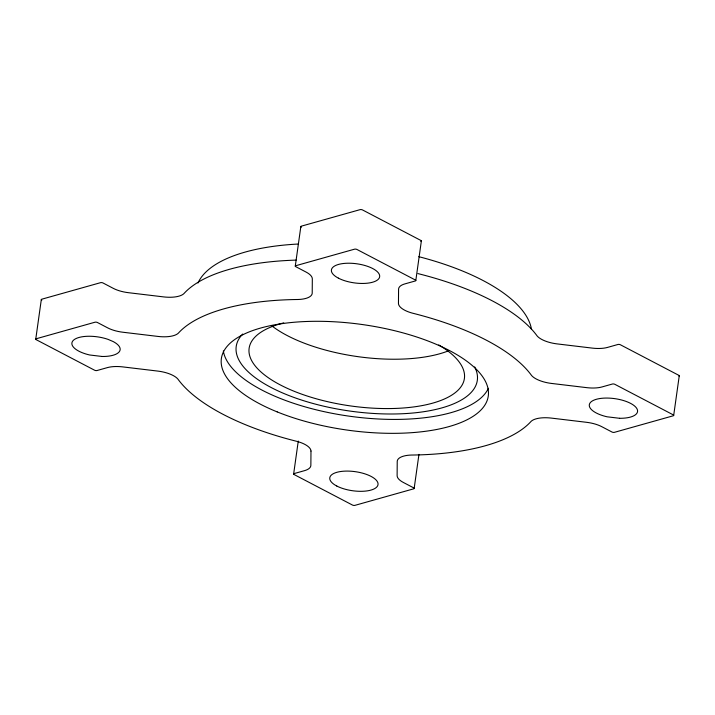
<?xml version="1.0" encoding="UTF-8"?>
<svg xmlns="http://www.w3.org/2000/svg" width="715" height="715" viewBox="0 0 715 715"><rect width="100%" height="100%" fill="white"/><g stroke="black" fill="none" stroke-linecap="round" stroke-linejoin="round"><path stroke-width="1.07" d="M35.75 339.169L41.309 299.621M295.277 266.141L300.836 226.592M293.642 474L298.271 441.057M415.808 280.539L421.358 241M414.164 488.408L418.954 454.356M673.691 415.379L679.25 375.831M296.135 260.108A187.044 73.985 8 0 0 183.898 293.633A21.79 8.625 8 0 1 163.753 296.913L128.593 292.712A21.7 8.58 8 0 1 113.265 288.342L102.978 282.961A1.743 0.688 8 0 0 100.538 282.675L41.819 299.192A1.743 0.688 8 0 0 41.81 300.175M301.337 227.147A1.743 0.688 8 0 1 301.346 226.163L360.065 209.647A1.743 0.688 8 0 1 362.505 209.933L420.858 240.446A1.743 0.688 8 0 1 420.849 241.429M417.909 273.586A187.098 74.002 8 0 1 537.09 335.898A21.727 8.589 8 0 0 556.931 343.879L592.574 348.142A21.736 8.598 8 0 0 607.58 347.401L617.957 344.478A1.743 0.688 8 0 1 620.397 344.773L678.75 375.286A1.743 0.688 8 0 1 679.018 376.153M197.975 283.006A169.553 67.067 8 0 1 298.414 244.021M418.767 256.667A169.553 67.067 8 0 1 531.504 329.463M488.408 388.29A134.769 53.312 8 0 1 349.197 416.166A134.769 53.312 8 0 1 223.348 350.913M474.671 366.893A121.729 48.146 8 0 1 349.751 411.036A121.729 48.146 8 0 1 242.671 334.039M438.733 344.934A108.689 42.989 8 0 1 427.793 404.395A108.689 42.989 8 0 1 276.58 382.891A108.689 42.989 8 0 1 283.721 322.885M448.663 350.77A108.689 42.989 8 0 1 272.147 326.112M310.98 451.067L310.864 465.385A21.736 8.598 8 0 1 304.519 470.658L294.151 473.571A1.743 0.688 8 0 0 294.142 474.554L352.495 505.067A1.743 0.688 8 0 0 354.935 505.353L413.654 488.837A1.743 0.688 8 0 0 413.663 487.853L403.376 482.473A21.7 8.58 8 0 1 397.12 475.555L397.227 461.434A21.79 8.625 8 0 1 411.429 455.044A187.044 73.985 8 0 0 531.102 421.367A21.79 8.625 8 0 1 551.247 418.087L586.407 422.288A21.7 8.58 8 0 1 601.735 426.658L612.022 432.039A1.743 0.688 8 0 0 614.462 432.325L673.181 415.808A1.743 0.688 8 0 0 673.19 414.825L614.837 384.312A1.743 0.688 8 0 0 612.398 384.026L602.03 386.94A21.736 8.598 8 0 1 587.015 387.682L551.372 383.419A21.727 8.589 8 0 1 531.531 375.438A187.098 74.002 8 0 0 412.358 313.125A21.727 8.589 8 0 1 398.461 303.473L398.577 289.155A21.736 8.598 8 0 1 404.922 283.882L415.299 280.968A1.743 0.688 8 0 0 415.308 279.985L356.955 249.472A1.743 0.688 8 0 0 354.515 249.186L295.787 265.712A1.743 0.688 8 0 0 295.778 266.686L306.065 272.066A21.7 8.58 8 0 1 312.321 278.984L312.214 293.114A21.79 8.625 8 0 1 298.012 299.496A187.044 73.985 8 0 0 178.339 333.172A21.79 8.625 8 0 1 158.194 336.452L123.034 332.252A21.7 8.58 8 0 1 107.706 327.881L97.419 322.501A1.743 0.688 8 0 0 94.988 322.215L36.259 338.74A1.743 0.688 8 0 0 36.251 339.714L94.603 370.227A1.743 0.688 8 0 0 97.043 370.522L107.42 367.599A21.736 8.598 8 0 1 122.426 366.858L158.069 371.121A21.727 8.589 8 0 1 177.91 379.102A187.098 74.002 8 0 0 297.091 441.414A21.727 8.589 8 0 1 310.98 451.067M102.191 356.481L89.688 354.989A24.346 9.626 8 0 1 73.734 339.991A24.346 9.626 8 0 1 108.153 339.411L113.14 341.547A24.346 9.626 8 0 1 102.191 356.481M619.601 418.293L607.106 416.8A24.346 9.626 8 0 1 593.691 400.248A24.346 9.626 8 0 1 633.249 404.976A24.346 9.626 8 0 1 619.601 418.293M338.409 278.153A24.346 9.626 8 0 0 378.843 278.635A24.346 9.626 8 0 0 349.367 263.218A24.346 9.626 8 0 0 338.409 278.153M336.774 486.021A24.346 9.626 8 0 0 377.207 486.504A24.346 9.626 8 0 0 347.722 471.087A24.346 9.626 8 0 0 336.774 486.021M277.197 411.903A134.769 53.312 8 0 0 487.862 398.192A134.769 53.312 8 0 0 299.37 321.857A134.769 53.312 8 0 0 277.197 411.903"/></g></svg>
